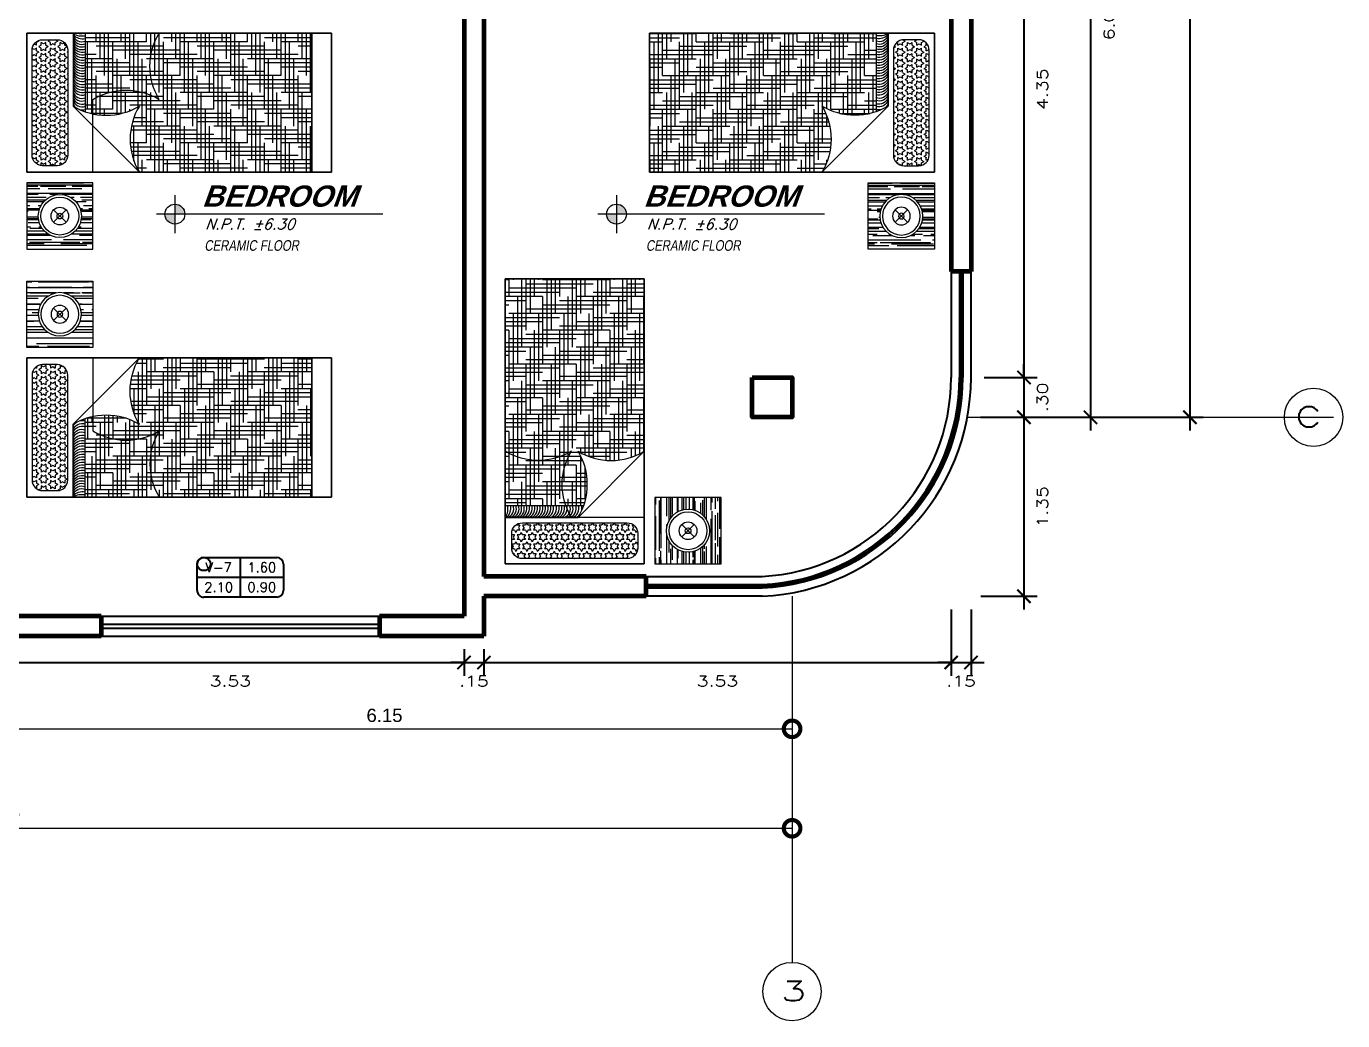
# Model space of a CAD drawing. Header units: millimetres. Extents: x 1313 to 1393.8, y 883.5 to 926.2.
# Drawn here: x 1364.43 to 1374.36, y 903.94 to 911.44 of the extents above; entities that cross this region are included whole.
import ezdxf
from ezdxf.enums import TextEntityAlignment as Align

# ---------------------------------------------------------------- set-up
doc = ezdxf.new("R2010")
doc.units = ezdxf.units.MM
for name, color, linetype, lineweight in [('ambientes', 254, 'Continuous', 25), ('columnas', 40, 'Continuous', 60), ('cotas', 87, 'Continuous', 15), ('COTNIV', 40, 'Continuous', 18), ('ejes', 147, 'Continuous', 5), ('HATCH II', 64, 'Continuous', 5), ('lineas delgadas', 252, 'Continuous', 5), ('Muros confinados', 3, 'Continuous', 60), ('Texto niveles', 4, 'Continuous', 18)]:
    doc.layers.add(name, color=color, linetype=linetype, lineweight=lineweight)
doc.layers.add('CODIGOS', color=31, linetype='Continuous')
doc.layers.add('Muebles', color=2, linetype='Continuous')
doc.styles.add('ACOT', font='simplex.shx', dxfattribs={"height": 0.08})
doc.styles.add('AMBIENTES', font='arialbd.ttf', dxfattribs={"height": 0.18})
doc.styles.add('arial', font='arial.ttf')
doc.styles.add('R80-50', font='romans.shx', dxfattribs={"width": 1.3, "height": 0.08})
doc.styles.add('ROMANS', font='romans')
doc.dimstyles.new('horizontal', dxfattribs={"dimtxt": 0.1, "dimasz": 0.25, "dimexe": 0.15, "dimexo": 0.1, "dimgap": 0.05, "dimtad": 1, "dimtih": 1, "dimtoh": 1, "dimzin": 4, "dimdsep": 46, "dimtxsty": 'arial', "dimblk": 'DOTSMALL', "dimcen": 1, "dimclrd": 11, "dimclre": 11, "dimclrt": 20, "dimazin": 1, "dimtfac": 1, "dimtmove": 0, "dimatfit": 3, "dimfxl": 1, "dimlwd": 5, "dimlwe": 5, "dimarcsym": 0})
doc.dimstyles.new('HORIZONTAL 1.1', dxfattribs={"dimtxt": 0.2, "dimasz": 0.1, "dimexe": 0.1, "dimexo": 0.1, "dimgap": 0.1, "dimtad": 2, "dimzin": 4, "dimdsep": 46, "dimtxsty": 'R80-50', "dimblk": 'ARCHTICK', "dimcen": 0.09, "dimdle": 0.1, "dimclrd": 256, "dimclre": 256, "dimclrt": 7, "dimaunit": 1, "dimazin": 0, "dimtfac": 1, "dimtix": 1, "dimtmove": 0, "dimatfit": 3, "dimldrblk": 'ARCHTICK', "dimfxl": 1, "dimtolj": 1, "dimtzin": 0, "dimarcsym": 0})

# ---------------------------------------------------------------- blocks, each defined once
blk = doc.blocks.new('CAMA_1P')
h = blk.add_hatch()
h.set_pattern_fill('AR-RROOF', color=44, scale=0.0025, angle=90, style=0)
h.set_pattern_definition([(90, (-119.9135624076709, -194.1806122547768), (-0.06349999999999999, 0.1397), [0.9525, -0.127, 0.3175, -0.0635]), (90, (-119.9453124076709, -194.0961572547768), (-0.08445499999999999, -0.0635), [0.1905, -0.020955, 0.381, -0.047625]), (90, (-119.9675374076709, -194.1488622547768), (-0.04254499999999998, 0.3302), [0.508, -0.0889, 0.254, -0.0635])])
edge = h.paths.add_edge_path(flags=16)
edge.add_arc((0.25, -0.25), 0.1627505427101749, 0, 360)
h.paths.add_polyline_path([(0.5, 0), (0, 0), (0, -0.5), (0.5, -0.5)])
h = blk.add_hatch()
h.set_pattern_fill('STARS', color=256, scale=0.0065, style=0)
h.set_pattern_definition([(0, (-119.9135624076709, -191.3469539168526), (0, 0.03574519), [0.0206375, -0.0206375]), (59.99999999999999, (-119.9135624076709, -191.3469539168526), (-0.03095624260310147, 0.017872595), [0.0206375, -0.0206375]), (120, (-119.9032436576709, -191.3290813218526), (-0.03095624260310147, -0.01787259499999999), [0.0206375, -0.0206375])])
edge = h.paths.add_edge_path()
edge.add_line((1.500000000000014, -0.3100000000000307), (0.7099999999999937, -0.3100000000000307))
edge.add_arc((0.710000000000008, -0.2300000000000182), 0.0800000000000125, 180, 269.9999999999898, ccw=False)
edge.add_line((0.6299999999999955, -0.2300000000000182), (0.6299999999999955, -0.120000000000033))
edge.add_arc((0.710000000000008, -0.120000000000033), 0.0800000000000125, 90.00000000001017, 180, ccw=False)
edge.add_line((0.7099999999999937, -0.04000000000002046), (1.5, -0.03999999999999204))
edge.add_arc((1.5, -0.1200000000000045), 0.0800000000000125, 0, 90, ccw=False)
edge.add_line((1.579999999999998, -0.1200000000000045), (1.580000000000013, -0.2300000000000182))
edge.add_arc((1.5, -0.2300000000000466), 0.0800000000000125, -89.99999999998983, 2.029310053330846e-11, ccw=False)
h = blk.add_hatch()
h.set_pattern_fill('HOUND', color=37, scale=0.02, style=0)
h.set_pattern_definition([(0, (-119.9135624076709, -191.3469539168526), (0.127, 0.03175), [0.508, -0.254]), (90, (-119.9135624076709, -191.3469539168526), (-0.03175000000000001, -0.127), [0.508, -0.254])])
h.paths.add_polyline_path([(1.629999999999981, -0.4410709366600827), (1.036989332130702, -0.4410709366600543, 0.2242620617139695), (1.07999999999997, -0.8500000000000796, 0.2800000000001218), (0.5799999999999983, -0.8500000000000512), (0.5800000000000125, -2.149999999999977), (1.629999999999995, -2.150000000000006)])
for p, q in [((0.5799999999999983, -0.8500000000000227), (1.079999999999998, -0.3500000000000227)), ((1.628928241063122, -0.4410709366600543), (1.036989332130702, -0.4410709366600543))]:
    blk.add_line(p, q)
at = {"color": 44}
blk.add_lwpolyline([(0.5, 0), (0, 0), (0, -0.5), (0.5, -0.5)], close=True, dxfattribs=at)
blk.add_lwpolyline([(1.629999999999995, -2.150000000000006), (0.5799999999999983, -2.150000000000006), (0.5799999999999983, 0), (1.629999999999995, 0)], close=True)
for points in [[(1.500000000000014, -0.3100000000000307), (0.7099999999999937, -0.3100000000000307, -0.414213562373095), (0.6299999999999955, -0.2300000000000182), (0.6299999999999955, -0.120000000000033, -0.414213562373095), (0.7099999999999937, -0.04000000000002046), (1.5, -0.03999999999999204, -0.414213562373095), (1.579999999999998, -0.1200000000000045), (1.580000000000013, -0.2300000000000182, -0.414213562373095)], [(0.5799999999999983, -0.8500000000000227), (0.5799999999999983, -2.150000000000006), (1.629999999999995, -2.150000000000006), (1.629999999999995, -0.3500000000000227), (1.080000000000027, -0.3500000000000512, 0.2800000000001179), (1.079999999999956, -0.8500000000000512, 0.2800000000001124)]]:
    blk.add_lwpolyline(points, format="xyb", close=True)
at = {"color": 2}
for points in [[(0.2029979076230433, -0.2029979076230575), (0.2970020923769425, -0.2970020923769425)], [(0.2970020923769567, -0.2029979076230575), (0.2029979076230575, -0.2970020923769425)]]:
    blk.add_lwpolyline(points, dxfattribs=at)
blk.add_lwpolyline([(0.5799999999999983, -0.8500000000000227), (0.5799999999999983, -2.150000000000006), (1.629999999999995, -2.150000000000006)])
for centre, radius in [((0.25, -0.25), 0.1627505427101749), ((0.25, -0.25), 0.142750542710175), ((0.25, -0.25), 0.06647099649939667), ((0.2499999999999858, -0.25), 0.02135094619021061)]:
    blk.add_circle(centre, radius, dxfattribs=at)
for centre, radius, start, end in [((1.120836572032928, -0.4167025209127075), 0.07006255978313436, 106.990737031018, 138.5623774114059), ((1.144245808540759, -0.4170044699440609), 0.07006255978313436, 106.990737031018, 200.0902374048726), ((1.16424580854077, -0.4170044699440609), 0.07006255978313436, 106.990737031018, 200.0902374048726), ((1.187947434513461, -0.4170044699440894), 0.07006255978313436, 106.990737031018, 200.0902374048726), ((1.207947434513471, -0.4170044699440894), 0.07006255978313436, 106.990737031018, 200.0902374048726), ((1.231649060486163, -0.4170044699441178), 0.07006255978313436, 106.990737031018, 200.0902374048726), ((1.251649060486159, -0.4170044699441178), 0.07006255978313436, 106.990737031018, 200.0902374048726), ((1.271649060486169, -0.4170044699441178), 0.07006255978313436, 106.990737031018, 200.0902374048726), ((1.291649060486165, -0.4170044699441178), 0.07006255978313436, 106.990737031018, 200.0902374048726), ((1.311649060486175, -0.4170044699441178), 0.07006255978313436, 106.990737031018, 200.0902374048726), ((1.335350686458867, -0.4170044699441462), 0.07006255978313436, 106.990737031018, 200.0902374048726), ((1.355350686458863, -0.4170044699441462), 0.07006255978313436, 106.990737031018, 200.0902374048726), ((1.375350686458873, -0.4170044699441462), 0.07006255978313436, 106.990737031018, 200.0902374048726), ((1.395350686458869, -0.4170044699441462), 0.07006255978313436, 106.990737031018, 200.0902374048726), ((1.415350686458865, -0.4170044699441462), 0.07006255978313436, 106.990737031018, 200.0902374048726), ((1.435350686458861, -0.4170044699441462), 0.07006255978313436, 106.990737031018, 200.0902374048726), ((1.455350686458871, -0.4170044699441462), 0.07006255978313436, 106.990737031018, 200.0902374048726), ((1.475350686458867, -0.4170044699441462), 0.07006255978313436, 106.990737031018, 200.0902374048726), ((1.495350686458863, -0.4170044699441462), 0.07006255978313436, 106.990737031018, 200.0902374048726), ((1.515350686458873, -0.4170044699441462), 0.07006255978313436, 106.990737031018, 200.0902374048726), ((1.53535068645887, -0.4170044699441462), 0.07006255978313436, 106.990737031018, 200.0902374048726), ((1.53535068645887, -0.4170044699441462), 0.07006255978313436, 106.990737031018, 200.0902374048726), ((1.555350686458866, -0.4170044699441462), 0.07006255978313436, 106.990737031018, 200.0902374048726), ((1.575350686458862, -0.4170044699441462), 0.07006255978313436, 106.990737031018, 200.0902374048726), ((1.595350686458872, -0.4170044699441462), 0.07006255978313436, 106.990737031018, 200.0902374048726), ((1.615350686458868, -0.4170044699441462), 0.07006255978313436, 106.990737031018, 200.0902374048726), ((1.635350686458864, -0.4170044699441462), 0.07006255978313436, 106.990737031018, 200.0902374048726), ((1.674511688623454, -0.4177571448217634), 0.08733634629409809, 129.1207090399982, 195.4824147499222), ((1.756857096912441, -0.4189629588213961), 0.1481711319211223, 152.262090199697, 188.580898676866), ((2.474823649279557, -0.4054839948636868), 0.8466436511709444, 176.2424821566176, 182.4090211361781), ((1.120836572032928, -0.4167025209127075), 0.07006255978313436, 168.8980934752214, 200.0902374048726)]:
    blk.add_arc(centre, radius, start, end)
blk = doc.blocks.new('_ArchTick')
at = {"color": 0, "const_width": 0.15}
blk.add_lwpolyline([(-0.5, -0.5), (0.5, 0.5)], dxfattribs=at)
blk = doc.blocks.new('*D444')
at = {"layer": 'cotas', "lineweight": -2, "transparency": 16777216}
for p, q in [((1371.954666263297, 908.7952182237889), (1371.954666263297, 908.8952182237889)), ((1371.655468992413, 908.7952182237889), (1372.054666263297, 908.7952182237889)), ((1371.954666263297, 908.7952182237889), (1371.954666263297, 908.4952182237882)), ((1371.627967066371, 908.4952182237882), (1372.054666263297, 908.4952182237882)), ((1371.954666263297, 908.4952182237882), (1371.954666263297, 908.3952182237882))]:
    blk.add_line(p, q, dxfattribs=at)
at = {"layer": 'Defpoints', "color": 0, "transparency": 16777216}
for p in [(1371.555468992413, 908.7952182237889), (1371.527967066372, 908.4952182237882), (1371.954666263297, 908.4952182237882)]:
    blk.add_point(p, dxfattribs=at)
at = {"layer": 'cotas', "lineweight": -2, "transparency": 16777216, "xscale": 0.1, "yscale": 0.1, "zscale": 0.1}
for p, rotation in [((1371.954666263297, 908.7952182237889), 270), ((1371.954666263297, 908.4952182237882), 90)]:
    blk.add_blockref('_ArchTick', p, dxfattribs=dict(at, rotation=rotation))
at = {"layer": 'cotas', "color": 7, "transparency": 16777216, "insert": (1372.094666263297, 908.6452182237879), "char_height": 0.08, "attachment_point": 5, "rotation": 90, "style": 'R80-50'}
blk.add_mtext('\\A1;.30', dxfattribs=at)
blk = doc.blocks.new('*D445')
at = {"layer": 'cotas', "lineweight": -2, "transparency": 16777216}
for p, q in [((1371.954666263297, 908.5952182237883), (1371.954666263297, 907.0452182237883)), ((1371.627967066371, 908.4952182237882), (1372.054666263297, 908.4952182237882)), ((1371.630404613358, 907.1452182237883), (1372.054666263297, 907.1452182237883))]:
    blk.add_line(p, q, dxfattribs=at)
at = {"layer": 'Defpoints', "color": 0, "transparency": 16777216}
for p in [(1371.527967066372, 908.4952182237882), (1371.530404613359, 907.1452182237883), (1371.954666263297, 907.1452182237883)]:
    blk.add_point(p, dxfattribs=at)
at = {"layer": 'cotas', "lineweight": -2, "transparency": 16777216, "xscale": 0.1, "yscale": 0.1, "zscale": 0.1}
for p, rotation in [((1371.954666263297, 908.4952182237882), 90), ((1371.954666263297, 907.1452182237883), 270)]:
    blk.add_blockref('_ArchTick', p, dxfattribs=dict(at, rotation=rotation))
at = {"layer": 'cotas', "color": 7, "transparency": 16777216, "insert": (1372.094666263297, 907.8202182237876), "char_height": 0.08, "attachment_point": 5, "rotation": 90, "style": 'R80-50'}
blk.add_mtext('\\A1;1.35', dxfattribs=at)
blk = doc.blocks.new('_DotSmall')
at = {"color": 0, "linetype": 'ByBlock', "const_width": 0.5}
blk.add_lwpolyline([(-0.0625, 0, 1), (0.0625, 0, 1)], format="xyb", close=True, dxfattribs=at)
blk = doc.blocks.new('*D451')
at = {"layer": 'cotas', "color": 11, "lineweight": 5, "transparency": 16777216}
for p, q in [((1370.205468992412, 906.9452182237884), (1370.205468992412, 905.9951486899112)), ((1364.055468992411, 906.7452182237877), (1364.055468992411, 905.9951486899112)), ((1364.055468992411, 906.1451486899111), (1370.205468992412, 906.1451486899111))]:
    blk.add_line(p, q, dxfattribs=at)
at = {"layer": 'Defpoints', "color": 0, "transparency": 16777216}
for p in [(1370.205468992412, 907.0452182237884), (1364.055468992411, 906.8452182237877), (1370.205468992412, 906.1451486899111)]:
    blk.add_point(p, dxfattribs=at)
at = {"layer": 'cotas', "color": 11, "lineweight": 5, "transparency": 16777216, "xscale": 0.25, "yscale": 0.25, "zscale": 0.25, "rotation": 180}
blk.add_blockref('_DotSmall', (1364.055468992411, 906.1451486899111), dxfattribs=at)
at = {"layer": 'cotas', "color": 11, "lineweight": 5, "transparency": 16777216, "xscale": 0.25, "yscale": 0.25, "zscale": 0.25}
blk.add_blockref('_DotSmall', (1370.205468992412, 906.1451486899111), dxfattribs=at)
at = {"layer": 'cotas', "color": 20, "transparency": 16777216, "insert": (1367.130468992412, 906.2462059886833), "char_height": 0.1, "attachment_point": 5, "style": 'arial'}
blk.add_mtext('6.15', dxfattribs=at)
blk = doc.blocks.new('*D452')
at = {"layer": 'cotas', "color": 11, "lineweight": 5, "transparency": 16777216}
for p, q in [((1358.205468992412, 907.0452182237879), (1358.205468992412, 905.2451486899112)), ((1370.205468992412, 907.0452182237883), (1370.205468992412, 905.2451486899112)), ((1358.205468992412, 905.3951486899111), (1370.205468992412, 905.3951486899111))]:
    blk.add_line(p, q, dxfattribs=at)
at = {"layer": 'Defpoints', "color": 0, "transparency": 16777216}
for p in [(1358.205468992412, 907.1452182237879), (1370.205468992412, 907.1452182237883), (1370.205468992412, 905.3951486899111)]:
    blk.add_point(p, dxfattribs=at)
at = {"layer": 'cotas', "color": 11, "lineweight": 5, "transparency": 16777216, "xscale": 0.25, "yscale": 0.25, "zscale": 0.25, "rotation": 180}
blk.add_blockref('_DotSmall', (1358.205468992412, 905.3951486899111), dxfattribs=at)
at = {"layer": 'cotas', "color": 11, "lineweight": 5, "transparency": 16777216, "xscale": 0.25, "yscale": 0.25, "zscale": 0.25}
blk.add_blockref('_DotSmall', (1370.205468992412, 905.3951486899111), dxfattribs=at)
at = {"layer": 'cotas', "color": 20, "transparency": 16777216, "insert": (1364.205468992412, 905.4962059886833), "char_height": 0.1, "attachment_point": 5, "style": 'arial'}
blk.add_mtext('12.00', dxfattribs=at)
blk = doc.blocks.new('*D469')
at = {"layer": 'cotas', "lineweight": -2, "transparency": 16777216}
for p, q in [((1371.954666263297, 913.2452182237884), (1371.954666263297, 908.6952182242632)), ((1371.655468992413, 913.1452182237883), (1372.054666263297, 913.1452182237883)), ((1371.655468992413, 908.7952182242632), (1372.054666263297, 908.7952182242632))]:
    blk.add_line(p, q, dxfattribs=at)
at = {"layer": 'Defpoints', "color": 0, "transparency": 16777216}
for p in [(1371.555468992414, 913.1452182237883), (1371.555468992413, 908.7952182242632), (1371.954666263297, 908.7952182242632)]:
    blk.add_point(p, dxfattribs=at)
at = {"layer": 'cotas', "lineweight": -2, "transparency": 16777216, "xscale": 0.1, "yscale": 0.1, "zscale": 0.1}
for p, rotation in [((1371.954666263297, 913.1452182237883), 90), ((1371.954666263297, 908.7952182242632), 270)]:
    blk.add_blockref('_ArchTick', p, dxfattribs=dict(at, rotation=rotation))
at = {"layer": 'cotas', "color": 7, "transparency": 16777216, "insert": (1372.094666263297, 910.9702182240251), "char_height": 0.08, "attachment_point": 5, "rotation": 90, "style": 'R80-50'}
blk.add_mtext('\\A1;4.35', dxfattribs=at)
blk = doc.blocks.new('*D470')
at = {"layer": 'cotas', "lineweight": -2, "transparency": 16777216}
for p, q in [((1364.205468992413, 906.7452182237886), (1364.205468992413, 906.5451486899111)), ((1367.730468992413, 906.745218223789), (1367.730468992413, 906.5451486899111)), ((1364.105468992413, 906.6451486899111), (1367.830468992413, 906.6451486899111))]:
    blk.add_line(p, q, dxfattribs=at)
at = {"layer": 'Defpoints', "color": 0, "transparency": 16777216}
for p in [(1364.205468992413, 906.8452182237886), (1367.730468992413, 906.8452182237891), (1367.730468992413, 906.6451486899111)]:
    blk.add_point(p, dxfattribs=at)
at = {"layer": 'cotas', "lineweight": -2, "transparency": 16777216, "xscale": 0.1, "yscale": 0.1, "zscale": 0.1, "rotation": 180}
blk.add_blockref('_ArchTick', (1364.205468992413, 906.6451486899111), dxfattribs=at)
at = {"layer": 'cotas', "lineweight": -2, "transparency": 16777216, "xscale": 0.1, "yscale": 0.1, "zscale": 0.1}
blk.add_blockref('_ArchTick', (1367.730468992413, 906.6451486899111), dxfattribs=at)
at = {"layer": 'cotas', "color": 7, "transparency": 16777216, "insert": (1365.967968992413, 906.5051486899112), "char_height": 0.08, "attachment_point": 5, "style": 'R80-50'}
blk.add_mtext('\\A1;3.53', dxfattribs=at)
blk = doc.blocks.new('*D471')
at = {"layer": 'cotas', "lineweight": -2, "transparency": 16777216}
for p, q in [((1367.730468992413, 906.745218223789), (1367.730468992413, 906.5451486899111)), ((1367.880468992412, 906.745218223789), (1367.880468992412, 906.5451486899111)), ((1367.730468992413, 906.6451486899111), (1367.630468992413, 906.6451486899111)), ((1367.730468992413, 906.6451486899111), (1367.880468992412, 906.6451486899111)), ((1367.880468992412, 906.6451486899111), (1367.980468992412, 906.6451486899111))]:
    blk.add_line(p, q, dxfattribs=at)
at = {"layer": 'Defpoints', "color": 0, "transparency": 16777216}
for p in [(1367.730468992413, 906.8452182237891), (1367.880468992412, 906.8452182237891), (1367.880468992412, 906.6451486899111)]:
    blk.add_point(p, dxfattribs=at)
at = {"layer": 'cotas', "lineweight": -2, "transparency": 16777216, "xscale": 0.1, "yscale": 0.1, "zscale": 0.1}
blk.add_blockref('_ArchTick', (1367.730468992413, 906.6451486899111), dxfattribs=at)
at = {"layer": 'cotas', "lineweight": -2, "transparency": 16777216, "xscale": 0.1, "yscale": 0.1, "zscale": 0.1, "rotation": 180}
blk.add_blockref('_ArchTick', (1367.880468992412, 906.6451486899111), dxfattribs=at)
at = {"layer": 'cotas', "color": 7, "transparency": 16777216, "insert": (1367.805468992413, 906.5051486899112), "char_height": 0.08, "attachment_point": 5, "style": 'R80-50'}
blk.add_mtext('\\A1;.15', dxfattribs=at)
blk = doc.blocks.new('*D472')
at = {"layer": 'cotas', "lineweight": -2, "transparency": 16777216}
for p, q in [((1371.405468992403, 907.0452182237879), (1371.405468992403, 906.5451486899111)), ((1367.880468992412, 906.745218223789), (1367.880468992412, 906.5451486899111)), ((1367.780468992413, 906.6451486899111), (1371.505468992403, 906.6451486899111))]:
    blk.add_line(p, q, dxfattribs=at)
at = {"layer": 'Defpoints', "color": 0, "transparency": 16777216}
for p in [(1371.405468992403, 907.1452182237879), (1367.880468992412, 906.8452182237891), (1371.405468992403, 906.6451486899111)]:
    blk.add_point(p, dxfattribs=at)
at = {"layer": 'cotas', "lineweight": -2, "transparency": 16777216, "xscale": 0.1, "yscale": 0.1, "zscale": 0.1, "rotation": 180}
blk.add_blockref('_ArchTick', (1367.880468992412, 906.6451486899111), dxfattribs=at)
at = {"layer": 'cotas', "lineweight": -2, "transparency": 16777216, "xscale": 0.1, "yscale": 0.1, "zscale": 0.1}
blk.add_blockref('_ArchTick', (1371.405468992403, 906.6451486899111), dxfattribs=at)
at = {"layer": 'cotas', "color": 7, "transparency": 16777216, "insert": (1369.642968992408, 906.5051486899112), "char_height": 0.08, "attachment_point": 5, "style": 'R80-50'}
blk.add_mtext('\\A1;3.53', dxfattribs=at)
blk = doc.blocks.new('*D473')
at = {"layer": 'cotas', "lineweight": -2, "transparency": 16777216}
for p, q in [((1371.405468992403, 907.0452182237879), (1371.405468992403, 906.5451486899111)), ((1371.555468992412, 907.0452182237883), (1371.555468992412, 906.5451486899111)), ((1371.405468992403, 906.6451486899111), (1371.305468992403, 906.6451486899111)), ((1371.405468992403, 906.6451486899111), (1371.555468992412, 906.6451486899111)), ((1371.555468992412, 906.6451486899111), (1371.655468992412, 906.6451486899111))]:
    blk.add_line(p, q, dxfattribs=at)
at = {"layer": 'Defpoints', "color": 0, "transparency": 16777216}
for p in [(1371.405468992403, 907.1452182237879), (1371.555468992412, 907.1452182237883), (1371.555468992412, 906.6451486899111)]:
    blk.add_point(p, dxfattribs=at)
at = {"layer": 'cotas', "lineweight": -2, "transparency": 16777216, "xscale": 0.1, "yscale": 0.1, "zscale": 0.1}
blk.add_blockref('_ArchTick', (1371.405468992403, 906.6451486899111), dxfattribs=at)
at = {"layer": 'cotas', "lineweight": -2, "transparency": 16777216, "xscale": 0.1, "yscale": 0.1, "zscale": 0.1, "rotation": 180}
blk.add_blockref('_ArchTick', (1371.555468992412, 906.6451486899111), dxfattribs=at)
at = {"layer": 'cotas', "color": 7, "transparency": 16777216, "insert": (1371.480468992408, 906.5051486899112), "char_height": 0.08, "attachment_point": 5, "style": 'R80-50'}
blk.add_mtext('\\A1;.15', dxfattribs=at)
blk = doc.blocks.new('*D475')
at = {"layer": 'cotas', "lineweight": -2, "transparency": 16777216}
for p, q in [((1372.456654278026, 914.5952182237883), (1372.456654278026, 908.3952182237887)), ((1371.927897837838, 914.4952182237882), (1372.556654278026, 914.4952182237882)), ((1371.927897837848, 908.4952182237887), (1372.556654278026, 908.4952182237887))]:
    blk.add_line(p, q, dxfattribs=at)
at = {"layer": 'Defpoints', "color": 0, "transparency": 16777216}
for p in [(1371.827897837838, 914.4952182237882), (1371.827897837848, 908.4952182237887), (1372.456654278026, 908.4952182237887)]:
    blk.add_point(p, dxfattribs=at)
at = {"layer": 'cotas', "lineweight": -2, "transparency": 16777216, "xscale": 0.1, "yscale": 0.1, "zscale": 0.1}
for p, rotation in [((1372.456654278026, 914.4952182237882), 90), ((1372.456654278026, 908.4952182237887), 270)]:
    blk.add_blockref('_ArchTick', p, dxfattribs=dict(at, rotation=rotation))
at = {"layer": 'cotas', "color": 7, "transparency": 16777216, "insert": (1372.596654278027, 911.4952182237878), "char_height": 0.08, "attachment_point": 5, "rotation": 90, "style": 'R80-50'}
blk.add_mtext('\\A1;6.00', dxfattribs=at)
blk = doc.blocks.new('*D476')
at = {"layer": 'cotas', "lineweight": -2, "transparency": 16777216}
for p, q in [((1373.206654278026, 923.0952182237883), (1373.206654278026, 908.3952182237878)), ((1371.927897837847, 922.9952182237882), (1373.306654278026, 922.9952182237882)), ((1371.927897837849, 908.4952182237878), (1373.306654278026, 908.4952182237878))]:
    blk.add_line(p, q, dxfattribs=at)
at = {"layer": 'Defpoints', "color": 0, "transparency": 16777216}
for p in [(1371.827897837847, 922.9952182237882), (1371.827897837849, 908.4952182237878), (1373.206654278026, 908.4952182237878)]:
    blk.add_point(p, dxfattribs=at)
at = {"layer": 'cotas', "lineweight": -2, "transparency": 16777216, "xscale": 0.1, "yscale": 0.1, "zscale": 0.1}
for p, rotation in [((1373.206654278026, 922.9952182237882), 90), ((1373.206654278026, 908.4952182237878), 270)]:
    blk.add_blockref('_ArchTick', p, dxfattribs=dict(at, rotation=rotation))
at = {"layer": 'cotas', "color": 7, "transparency": 16777216, "insert": (1373.346654278027, 915.7452182237873), "char_height": 0.08, "attachment_point": 5, "rotation": 90, "style": 'R80-50'}
blk.add_mtext('\\A1;14.50', dxfattribs=at)
blk = doc.blocks.new('VANOS')
at = {"color": 2}
for p, q in [((-0.3250000000000171, -0.100000000000005), (-0.3250000000000171, 0.09999999999999964)), ((-0.2749999999999915, 0.1499999999999968), (0.2750000000000057, 0.1500000000000004)), ((0, 0.1499999999999986), (0, -0.1500000000000021)), ((0.3250000000000028, 0.09999999999999964), (0.3250000000000028, -0.09999999999999787)), ((-0.3250000000000028, 0), (0.3250000000000028, 0)), ((0.2749999999999915, -0.1500000000000039), (-0.2750000000000057, -0.1500000000000039))]:
    blk.add_line(p, q, dxfattribs=at)
for centre, radius, start, end in [((-0.2750000000000057, 0.1000000000000014), 0.04999999999999716, 180, 180.000000000001), ((-0.2749999999999915, 0.1000000000000014), 0.05, 90, 180), ((0.2750000000000057, 0.1000000000000014), 0.04999999999999805, 90, 90), ((0.2750000000000057, 0.09999999999999787), 0.05, 0, 89.99999999999984), ((-0.2750000000000057, -0.1000000000000014), 0.04999999999999893, 179.999999999998, 270), ((0.2749999999999915, -0.1000000000000014), 0.05000000000000071, 270.0000000000041, 4.071109992273244e-12)]:
    blk.add_arc(centre, radius, start, end, dxfattribs=at)
at = {"color": 3, "style": 'ROMANS'}
for tag, p in [('VANO', (-0.1625000000000085, 0.07499999999999751)), ('ALFEIZAR', (0.1625000000000085, 0.07500000000000107)), ('ANCHO', (-0.1624999999999943, -0.07500000000000107)), ('ALTURA', (0.1625000000000085, -0.07499999999999929))]:
    blk.add_attdef(tag, text='', height=0.0725, dxfattribs=at).set_placement(p, align=Align.MIDDLE)

msp = doc.modelspace()

# ---------------------------------------------------------------- hatches: boundary and pattern name
at = {"layer": 'lineas delgadas'}
h = msp.add_hatch(color=256, dxfattribs=at)
h.paths.add_polyline_path([(1365.549222087692, 909.9524515892947), (1365.549222087692, 910.0274515892945), (1365.474222087692, 910.0274515892945, 0.414213562373145)])
h.paths.add_polyline_path([(1365.549222087692, 910.0274515892945), (1365.624222087692, 910.0274515892945, 0.4142135623730618), (1365.549222087692, 910.1024515892943)])
h = msp.add_hatch(color=256, dxfattribs=at)
h.paths.add_polyline_path([(1368.88074062684, 909.9524515892947), (1368.88074062684, 910.0274515892945), (1368.805740626841, 910.0274515892945, 0.414213562373145)])
h.paths.add_polyline_path([(1368.88074062684, 910.0274515892945), (1368.95574062684, 910.0274515892945, 0.4142135623730618), (1368.88074062684, 910.1024515892943)])

# ---------------------------------------------------------------- linework, layer by layer
at = {"layer": 'columnas'}
msp.add_lwpolyline([(1369.905468992412, 908.7952182237898), (1370.205468992412, 908.7952182237898), (1370.205468992412, 908.4952182237892), (1369.905468992412, 908.4952182237892)], close=True, dxfattribs=at)
at = {"layer": 'ejes', "color": 5, "ltscale": 3}
for points in [[(1371.527897837846, 908.4948440546193), (1374.28941756895, 908.4948440546193)], [(1371.527897837846, 908.4948440546193), (1373.91941756895, 908.4948440546193)], [(1370.205468992412, 907.1452182237883), (1370.205468992412, 904.3836984926845)]]:
    msp.add_lwpolyline(points, dxfattribs=at)
at = {"layer": 'ejes', "color": 4, "linetype": 'Continuous'}
for centre in [(1374.13918793821, 908.4948440546193), (1370.205468992412, 904.1639281234245)]:
    msp.add_circle(centre, 0.22, dxfattribs=at)
at = {"layer": 'HATCH II'}
for points in [[(1366.731321330504, 910.3428107504858), (1366.731321330504, 911.392810750486), (1364.431321330502, 911.392810750486), (1364.431321330502, 910.3428107504858)], [(1369.129973727575, 910.3428107504858), (1369.129973727575, 911.392810750486), (1371.279973727575, 911.392810750486), (1371.279973727575, 910.3428107504858)], [(1369.09064786783, 909.5392572111098), (1368.040647867829, 909.5392572111098), (1368.040647867829, 907.3892572111097), (1369.09064786783, 907.3892572111097)], [(1366.731321330504, 908.9423685498039), (1366.731321330504, 907.8923685498037), (1364.431321330502, 907.8923685498037), (1364.431321330502, 908.9423685498039)]]:
    msp.add_lwpolyline(points, close=True, dxfattribs=at)
at = {"layer": 'HATCH II', "color": 76}
for points in [[(1366.731321330504, 910.3428107504858), (1366.731321330504, 911.392810750486), (1364.431321330502, 911.392810750486), (1364.431321330502, 910.3428107504858)], [(1369.129973727575, 910.3428107504858), (1369.129973727575, 911.392810750486), (1371.279973727575, 911.392810750486), (1371.279973727575, 910.3428107504858)], [(1369.09064786783, 909.5392572111098), (1368.040647867829, 909.5392572111098), (1368.040647867829, 907.3892572111097), (1369.09064786783, 907.3892572111097)], [(1366.731321330504, 908.9423685498039), (1366.731321330504, 907.8923685498037), (1364.431321330502, 907.8923685498037), (1364.431321330502, 908.9423685498039)]]:
    msp.add_lwpolyline(points, close=True, dxfattribs=at)
at = {"layer": 'HATCH II'}
for points in [[(1365.431321330504, 911.392810750486), (1366.731321330504, 911.392810750486), (1366.731321330504, 910.3428107504858), (1364.931321330504, 910.3428107504858), (1364.931321330504, 910.892810750486, -0.2800000000001179), (1365.431321330504, 910.892810750486, -0.2800000000001124)], [(1368.040647867829, 908.23925721111), (1368.040647867829, 909.5392572111098), (1369.09064786783, 909.5392572111098), (1369.09064786783, 907.73925721111), (1368.540647867829, 907.73925721111, -0.2800000000001179), (1368.540647867829, 908.23925721111, -0.2800000000001124)], [(1365.431321330504, 907.8923685498037), (1366.731321330504, 907.8923685498037), (1366.731321330504, 908.9423685498039), (1364.931321330504, 908.9423685498039), (1364.931321330504, 908.3923685498037, 0.2800000000001179), (1365.431321330504, 908.3923685498037, 0.2800000000001124)]]:
    msp.add_lwpolyline(points, format="xyb", close=True, dxfattribs=at)
at = {"layer": 'lineas delgadas'}
for p, q in [((1365.549222087692, 910.1707257135824), (1365.549222087692, 909.8841774650066)), ((1368.88074062684, 910.1707257135824), (1368.88074062684, 909.8841774650066)), ((1367.118900517014, 910.0274515892945), (1365.409563775887, 910.0274515892945)), ((1370.450419056163, 910.0274515892945), (1368.741082315035, 910.0274515892945))]:
    msp.add_line(p, q, dxfattribs=at)
for centre in [(1365.549222087692, 910.0274515892945), (1368.88074062684, 910.0274515892945)]:
    msp.add_circle(centre, 0.075, dxfattribs=at)
at = {"layer": 'Muebles'}
for p, q in [((1371.405468992415, 909.59521822379), (1371.405468992411, 909.59521822379)), ((1371.405468992411, 909.59521822379), (1371.405468992411, 908.7952182226347)), ((1371.467968992411, 909.59521822379), (1371.467968992411, 908.7952182226347)), ((1371.480468992411, 909.59521822379), (1371.480468992411, 908.7952182226347)), ((1371.49296899241, 909.59521822379), (1371.49296899241, 908.7952182226347)), ((1371.555468992415, 909.5952182237895), (1371.555468992412, 909.5952182237895)), ((1371.555468992412, 908.7952182237893), (1371.555468992412, 909.5952182237895)), ((1369.105468992415, 907.2952182237857), (1369.980468992343, 907.295218223783)), ((1369.105468992415, 907.2327182237857), (1369.980468992343, 907.232718223783)), ((1369.105468992415, 907.2202182237859), (1369.980468992343, 907.2202182237831)), ((1369.105468992415, 907.2077182237861), (1369.980468992343, 907.2077182237833)), ((1369.980468992412, 907.1452182237829), (1369.105468992415, 907.1452182237833)), ((1364.992968992414, 906.9952182237919), (1367.092968992413, 906.9952182237855)), ((1364.992968992414, 906.9352182237919), (1367.092968992413, 906.9352182237856)), ((1364.992968992413, 906.9052182237917), (1367.092968992413, 906.9052182237854)), ((1364.992968992413, 906.8452182237918), (1367.092968992413, 906.8452182237854))]:
    msp.add_line(p, q, dxfattribs=at)
for centre, radius, start, end in [((1369.90231436563, 908.7965249129873), 1.653155143199359, 272.7097275226562, 359.9547121852173), ((1369.901969463735, 908.7966677760298), 1.503500227447275, 272.9928413529746, 359.9447600759551), ((1369.902118096833, 908.7966083020381), 1.565851538202744, 272.8681205819428, 359.9469310331573), ((1369.90214618717, 908.7965971159567), 1.578323437543967, 272.8444170060715, 359.9473189683905), ((1369.902173877855, 908.7965860442735), 1.590795736712176, 272.8210992821061, 359.9476967136223)]:
    msp.add_arc(centre, radius, start, end, dxfattribs=at)
at = {"layer": 'Muros confinados'}
for p, q in [((1367.730468992412, 914.6452182237902), (1367.730468992413, 906.9952182237887)), ((1367.880468992412, 914.6452182237897), (1367.880468992413, 907.2952182237852)), ((1371.405468992413, 913.1452182237879), (1371.405468992408, 909.5952182237895)), ((1371.555468992413, 913.1452182237892), (1371.555468992411, 909.5952182237895)), ((1371.555468992411, 909.5952182237895), (1371.405468992411, 909.5952182237895)), ((1371.555468992415, 909.5952182237895), (1371.405468992415, 909.5952182237895)), ((1371.555468992412, 909.5952182237895), (1371.405468992411, 909.59521822379)), ((1369.105468992415, 907.2952182237857), (1367.880468992413, 907.2952182237857)), ((1369.105468992415, 907.1452182237833), (1369.105468992415, 907.2952182237857)), ((1367.880468992413, 907.1452182237829), (1367.880468992413, 906.9952182237887)), ((1369.105468992415, 907.1452182237833), (1367.880468992413, 907.1452182237833)), ((1364.992968992413, 906.9952182237882), (1364.205468992413, 906.9952182237882)), ((1364.992968992414, 906.9952182237919), (1364.992968992414, 906.8452182237918)), ((1367.730468992413, 906.9952182237887), (1367.092968992413, 906.9952182237887)), ((1367.092968992413, 906.9952182237855), (1367.092968992413, 906.8452182237854)), ((1367.880468992413, 906.9952182237887), (1367.880468992413, 906.8452182237886)), ((1364.992968992414, 906.8452182237891), (1364.055468992412, 906.8452182237891)), ((1367.880468992413, 906.8452182237882), (1367.092968992413, 906.8452182237891))]:
    msp.add_line(p, q, dxfattribs=at)

# ---------------------------------------------------------------- block references
at = {"layer": 'CODIGOS'}
msp.add_blockref('VANOS', (1366.042341386574, 907.2882522327125), dxfattribs=at).add_auto_attribs({'ANCHO': '2.10', 'VANO': 'V-7', 'ALTURA': '0.90', 'ALFEIZAR': '1.60'})
at = {"layer": 'HATCH II'}
for p, rotation in [((1364.431321330502, 909.7628107504859), 90), ((1369.67064786783, 907.3892572111097), 180)]:
    msp.add_blockref('CAMA_1P', p, dxfattribs=dict(at, rotation=rotation))
at = {"layer": 'HATCH II', "xscale": -1}
for p, rotation in [((1371.279973727575, 909.7628107504859), 270), ((1364.431321330502, 909.5223685498038), 90)]:
    msp.add_blockref('CAMA_1P', p, dxfattribs=dict(at, rotation=rotation))

# ---------------------------------------------------------------- texts
at = {"layer": 'ambientes', "style": 'AMBIENTES', "oblique": 20}
for p in [(1366.335747906563, 910.1634951449976), (1369.667266445711, 910.1634951449976)]:
    msp.add_text('BEDROOM', height=0.16, dxfattribs=at).set_placement(p, align=Align.MIDDLE_CENTER)
at = {"layer": 'COTNIV', "color": 2, "linetype": 'Continuous', "style": 'ACOT', "oblique": 20}
for p in [(1365.776994056893, 909.9118182158202), (1369.108512596042, 909.9118182158202)]:
    msp.add_text('N.P.T. %%P6.30', height=0.08, dxfattribs=at).set_placement(p)
at = {"layer": 'ejes', "color": 3, "linetype": 'Continuous', "ltscale": 0.75, "style": 'ROMANS', "width": 1.5}
for s, p in [('C', (1373.998865517885, 908.4234270411982)), ('3', (1370.120791412738, 904.0925111100034))]:
    msp.add_text(s, height=0.15, dxfattribs=at).set_placement(p)
at = {"layer": 'Texto niveles', "color": 4, "oblique": 10, "width": 0.8}
for p in [(1366.128476111207, 909.7910063445786), (1369.459994650356, 909.7910063445786)]:
    msp.add_text('CERAMIC FLOOR', height=0.08, dxfattribs=at).set_placement(p, align=Align.MIDDLE_CENTER)

# ---------------------------------------------------------------- dimensions: what is measured, and where the dimension line sits
at = {"layer": 'cotas'}
dim = msp.add_aligned_dim(p1=(1371.827897837847, 922.9952182237878), p2=(1371.827897837848, 908.4952182237873), distance=1.3787564401779944, dimstyle='HORIZONTAL 1.1', dxfattribs=at)
dim.commit()
dim.dimension.update_dxf_attribs({"geometry": '*D476', "text_midpoint": (1373.346654278027, 915.7452182237873)})
for base, p1, p2, picture, middle in [((1372.456654278026, 908.4952182237887), (1371.827897837837, 914.4952182237878), (1371.827897837848, 908.4952182237882), '*D475', (1372.596654278027, 911.4952182237878)), ((1371.954666263297, 908.4952182237882), (1371.555468992412, 908.7952182237884), (1371.527967066371, 908.4952182237878), '*D444', (1372.094666263297, 908.6452182237879)), ((1371.954666263297, 907.1452182237883), (1371.527967066371, 908.4952182237878), (1371.530404613358, 907.1452182237879), '*D445', (1372.094666263297, 907.8202182237876))]:
    dim = msp.add_linear_dim(base=base, p1=p1, p2=p2, angle=90, dimstyle='HORIZONTAL 1.1', dxfattribs=at)
    dim.commit()
    dim.dimension.update_dxf_attribs({"geometry": picture, "text_midpoint": middle})
dim = msp.add_linear_dim(base=(1371.954666263297, 908.7952182242632), p1=(1371.555468992413, 913.1452182237879), p2=(1371.555468992412, 908.7952182242627), angle=90, dimstyle='HORIZONTAL 1.1', override={"dimtmove": 1}, dxfattribs=at)
dim.commit()
dim.dimension.update_dxf_attribs({"geometry": '*D469', "text_midpoint": (1372.094666263297, 910.9702182240251)})
dim = msp.add_linear_dim(base=(1370.205468992412, 905.3951486899111), p1=(1358.205468992412, 907.1452182237879), p2=(1370.205468992412, 907.1452182237883), dimstyle='horizontal', dxfattribs=at)
dim.commit()
dim.dimension.update_dxf_attribs({"geometry": '*D452', "text_midpoint": (1364.205468992412, 905.3951486899111), "dimtype": 160})
for base, p1, p2, dimstyle, picture, middle in [((1371.405468992403, 906.6451486899111), (1367.880468992412, 906.8452182237891), (1371.405468992403, 907.1452182237879), 'HORIZONTAL 1.1', '*D472', (1369.642968992408, 906.5051486899112)), ((1371.555468992412, 906.6451486899111), (1371.405468992403, 907.1452182237879), (1371.555468992412, 907.1452182237883), 'HORIZONTAL 1.1', '*D473', (1371.480468992408, 906.5051486899112)), ((1370.205468992412, 906.1451486899111), (1364.055468992411, 906.8452182237877), (1370.205468992412, 907.0452182237884), 'horizontal', '*D451', (1367.130468992412, 906.2462059886833)), ((1367.730468992413, 906.6451486899111), (1364.205468992413, 906.8452182237886), (1367.730468992413, 906.8452182237891), 'HORIZONTAL 1.1', '*D470', (1365.967968992413, 906.5051486899112)), ((1367.880468992412, 906.6451486899111), (1367.730468992413, 906.8452182237891), (1367.880468992412, 906.8452182237891), 'HORIZONTAL 1.1', '*D471', (1367.805468992413, 906.5051486899112))]:
    dim = msp.add_linear_dim(base=base, p1=p1, p2=p2, dimstyle=dimstyle, override={"dimtmove": 1}, dxfattribs=at)
    dim.commit()
    dim.dimension.update_dxf_attribs({"geometry": picture, "text_midpoint": middle})

doc.saveas('drawing.dxf')
